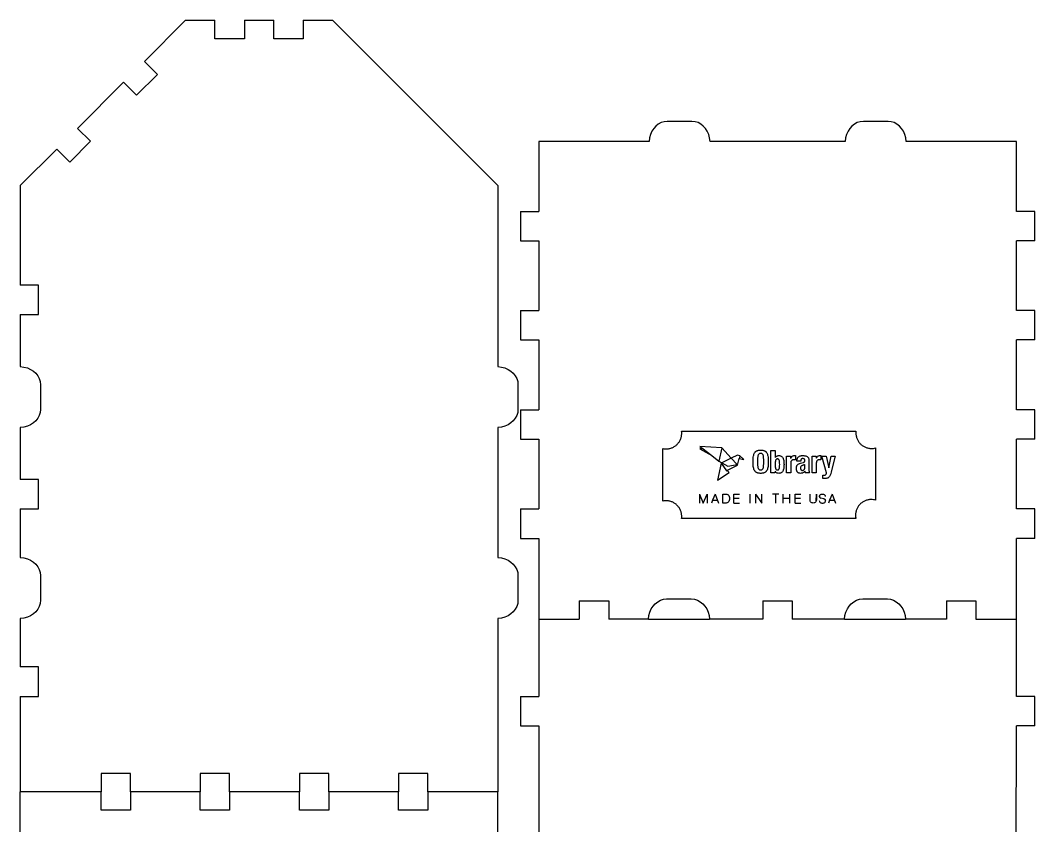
# Model space of a CAD drawing. Extents: x -138 to 138, y -210 to 210.
# Drawn here: x -138.1 to 138.1, y -9.2 to 210 of the extents above; entities that cross this region are included whole.
import ezdxf

# ---------------------------------------------------------------- set-up
doc = ezdxf.new("R2010")
doc.units = 0
doc.header["$MEASUREMENT"] = 0
doc.layers.get('0').update_dxf_attribs({"linetype": 'CONTINUOUS'})

msp = doc.modelspace()

# ---------------------------------------------------------------- linework, layer by layer
for p, q in [((-93.11, 210), (-104.32, 198.79)), ((-93.11, 210), (-85.11, 210)), ((-85.11, 205), (-85.11, 210)), ((-77.11, 210), (-69.11, 210)), ((-77.11, 210), (-77.11, 205)), ((-69.11, 205), (-69.11, 210)), ((-61.12, 210), (-53.11, 210)), ((-61.12, 210), (-61.12, 205)), ((-53.11, 210), (-8.11, 165)), ((-77.11, 205), (-85.11, 205)), ((-61.12, 205), (-69.11, 205)), ((-100.79, 195.25), (-104.32, 198.79)), ((-100.79, 195.25), (-106.45, 189.59)), ((-109.98, 193.13), (-122.51, 180.59)), ((-106.45, 189.59), (-109.98, 193.13)), ((37.19, 182.41), (36.37, 182.16)), ((38.05, 182.5), (37.19, 182.41)), ((44.77, 182.5), (38.05, 182.5)), ((45.63, 182.41), (44.77, 182.5)), ((46.44, 182.16), (45.63, 182.41)), ((90.59, 182.41), (89.78, 182.16)), ((91.45, 182.5), (90.59, 182.41)), ((98.17, 182.5), (91.45, 182.5)), ((99.03, 182.41), (98.17, 182.5)), ((99.85, 182.16), (99.03, 182.41)), ((-122.51, 180.59), (-118.98, 177.06)), ((33.87, 179.79), (33.49, 178.93)), ((34.36, 180.56), (33.87, 179.79)), ((34.95, 181.22), (34.36, 180.56)), ((35.62, 181.76), (34.95, 181.22)), ((36.37, 182.16), (35.62, 181.76)), ((47.19, 181.76), (46.44, 182.16)), ((47.87, 181.22), (47.19, 181.76)), ((48.46, 180.56), (47.87, 181.22)), ((48.95, 179.79), (48.46, 180.56)), ((49.33, 178.93), (48.95, 179.79)), ((87.27, 179.79), (86.89, 178.93)), ((87.76, 180.56), (87.27, 179.79)), ((88.35, 181.22), (87.76, 180.56)), ((89.02, 181.76), (88.35, 181.22)), ((89.78, 182.16), (89.02, 181.76)), ((100.6, 181.76), (99.85, 182.16)), ((101.27, 181.22), (100.6, 181.76)), ((101.86, 180.56), (101.27, 181.22)), ((102.35, 179.79), (101.86, 180.56)), ((102.73, 178.93), (102.35, 179.79)), ((-118.98, 177.06), (-124.64, 171.4)), ((33.11, 177), (3.11, 177)), ((3.11, 177), (3.11, 158)), ((33.23, 178), (33.11, 177)), ((33.49, 178.93), (33.23, 178)), ((49.59, 178), (49.33, 178.93)), ((49.71, 177), (49.59, 178)), ((86.51, 177), (49.71, 177)), ((86.63, 178), (86.51, 177)), ((86.89, 178.93), (86.63, 178)), ((102.99, 178), (102.73, 178.93)), ((103.11, 177), (102.99, 178)), ((133.11, 177), (103.11, 177)), ((133.11, 158), (133.11, 177)), ((-128.17, 174.94), (-138.11, 165)), ((-124.64, 171.4), (-128.17, 174.94)), ((-138.11, 165), (-138.12, 137.91)), ((-8.11, 165), (-8.11, 115.75)), ((-1.89, 158), (-1.89, 150)), ((-1.89, 158), (3.11, 158)), ((138.11, 158), (133.11, 158)), ((138.11, 150), (138.11, 158)), ((-1.89, 150), (3.11, 150)), ((3.11, 150), (3.11, 131)), ((133.11, 131), (133.11, 150)), ((138.11, 150), (133.11, 150)), ((-133.12, 137.91), (-138.12, 137.91)), ((-133.12, 129.91), (-133.12, 137.91)), ((-138.12, 129.91), (-133.12, 129.91)), ((-138.12, 129.91), (-138.12, 115.75)), ((-1.89, 131), (-1.89, 123)), ((-1.89, 131), (3.11, 131)), ((138.11, 131), (133.11, 131)), ((138.11, 123), (138.11, 131)), ((-1.89, 123), (3.11, 123)), ((3.11, 123), (3.11, 104)), ((133.11, 104), (133.11, 123)), ((138.11, 123), (133.11, 123)), ((-138.12, 115.75), (-137.12, 115.63)), ((-137.12, 115.63), (-136.18, 115.38)), ((-136.18, 115.38), (-135.32, 115)), ((-135.32, 115), (-134.55, 114.51)), ((-134.55, 114.51), (-133.89, 113.92)), ((-133.89, 113.92), (-133.35, 113.24)), ((-8.11, 115.75), (-7.11, 115.63)), ((-7.11, 115.63), (-6.17, 115.38)), ((-6.17, 115.38), (-5.31, 115)), ((-5.31, 115), (-4.54, 114.51)), ((-4.54, 114.51), (-3.88, 113.92)), ((-3.88, 113.92), (-3.34, 113.24)), ((-133.35, 113.24), (-132.95, 112.49)), ((-132.95, 112.49), (-132.69, 111.68)), ((-132.69, 111.68), (-132.61, 110.81)), ((-132.61, 110.81), (-132.61, 104.09)), ((-3.34, 113.24), (-2.94, 112.49)), ((-2.94, 112.49), (-2.68, 111.68)), ((-2.68, 111.68), (-2.6, 110.81)), ((-2.6, 110.81), (-2.6, 104.09)), ((-132.95, 102.42), (-133.35, 101.67)), ((-132.69, 103.23), (-132.95, 102.42)), ((-132.61, 104.09), (-132.69, 103.23)), ((-2.94, 102.42), (-3.34, 101.67)), ((-2.68, 103.23), (-2.94, 102.42)), ((-2.6, 104.09), (-2.68, 103.23)), ((-1.89, 104), (-1.89, 96)), ((-1.89, 104), (3.11, 104)), ((138.11, 104), (133.11, 104)), ((138.11, 96), (138.11, 104)), ((-136.18, 99.53), (-137.12, 99.28)), ((-135.32, 99.91), (-136.18, 99.53)), ((-134.55, 100.4), (-135.32, 99.91)), ((-133.89, 100.99), (-134.55, 100.4)), ((-133.35, 101.67), (-133.89, 100.99)), ((-6.17, 99.53), (-7.11, 99.28)), ((-5.31, 99.91), (-6.17, 99.53)), ((-4.54, 100.4), (-5.31, 99.91)), ((-3.88, 100.99), (-4.54, 100.4)), ((-3.34, 101.67), (-3.88, 100.99)), ((-137.12, 99.28), (-138.12, 99.16)), ((-138.12, 99.16), (-138.12, 85)), ((-7.11, 99.28), (-8.11, 99.16)), ((-8.11, 99.16), (-8.11, 63.8)), ((41.85, 96.54), (41.9, 96.74)), ((41.9, 96.74), (41.94, 96.95)), ((41.94, 96.95), (41.97, 97.17)), ((41.98, 97.9), (41.95, 98.19)), ((41.95, 98.19), (89.43, 98.19)), ((41.97, 97.17), (41.98, 97.38)), ((41.99, 97.6), (41.98, 97.9)), ((41.98, 97.38), (41.99, 97.6)), ((89.43, 98.19), (89.41, 97.96)), ((89.41, 97.96), (89.41, 97.73)), ((89.41, 97.73), (89.41, 97.51)), ((89.41, 97.51), (89.43, 97.29)), ((89.43, 97.29), (89.46, 97.08)), ((89.46, 97.08), (89.49, 96.87)), ((89.49, 96.87), (89.54, 96.66)), ((-1.89, 96), (3.11, 96)), ((3.11, 96), (3.11, 77)), ((39.75, 93.85), (39.93, 93.96)), ((39.93, 93.96), (40.11, 94.07)), ((40.11, 94.07), (40.27, 94.19)), ((40.27, 94.19), (40.44, 94.31)), ((40.44, 94.31), (40.59, 94.45)), ((40.59, 94.45), (40.74, 94.59)), ((40.74, 94.59), (40.88, 94.74)), ((40.88, 94.74), (41.01, 94.89)), ((41.01, 94.89), (41.14, 95.05)), ((41.14, 95.05), (41.26, 95.22)), ((41.26, 95.22), (41.37, 95.39)), ((41.37, 95.39), (41.47, 95.57)), ((41.47, 95.57), (41.57, 95.75)), ((41.57, 95.75), (41.65, 95.94)), ((41.65, 95.94), (41.73, 96.14)), ((41.73, 96.14), (41.8, 96.34)), ((41.8, 96.34), (41.85, 96.54)), ((52.87, 93.65), (46.96, 94.04)), ((46.96, 94.04), (47.83, 93.37)), ((89.54, 96.66), (89.6, 96.46)), ((89.6, 96.46), (89.66, 96.26)), ((89.66, 96.26), (89.74, 96.07)), ((89.74, 96.07), (89.83, 95.88)), ((89.83, 95.88), (89.92, 95.7)), ((89.92, 95.7), (90.02, 95.52)), ((90.02, 95.52), (90.13, 95.34)), ((90.13, 95.34), (90.25, 95.18)), ((90.25, 95.18), (90.38, 95.01)), ((90.38, 95.01), (90.51, 94.86)), ((90.51, 94.86), (90.66, 94.71)), ((90.66, 94.71), (90.8, 94.57)), ((90.8, 94.57), (90.96, 94.44)), ((90.96, 94.44), (91.12, 94.31)), ((91.12, 94.31), (91.29, 94.19)), ((91.29, 94.19), (91.46, 94.08)), ((91.46, 94.08), (91.64, 93.98)), ((91.64, 93.98), (91.82, 93.88)), ((133.11, 77), (133.11, 96)), ((138.11, 96), (133.11, 96)), ((36.87, 93.42), (37.08, 93.39)), ((36.87, 79.16), (36.87, 93.42)), ((37.08, 93.39), (37.29, 93.36)), ((37.29, 93.36), (37.5, 93.34)), ((37.5, 93.34), (37.72, 93.34)), ((37.72, 93.34), (37.94, 93.34)), ((37.94, 93.34), (38.16, 93.36)), ((38.16, 93.36), (38.37, 93.39)), ((38.37, 93.39), (38.58, 93.42)), ((38.58, 93.42), (38.79, 93.47)), ((38.79, 93.47), (38.99, 93.53)), ((38.99, 93.53), (39.19, 93.6)), ((39.19, 93.6), (39.38, 93.67)), ((39.38, 93.67), (39.57, 93.76)), ((39.57, 93.76), (39.75, 93.85)), ((46.92, 93.37), (50.21, 91.52)), ((47.83, 93.37), (46.92, 93.37)), ((47.83, 93.37), (50.21, 91.52)), ((50.21, 91.52), (52.13, 90.04)), ((52.87, 93.65), (52.13, 90.04)), ((55.49, 90.86), (52.87, 93.65)), ((57.14, 91.68), (55.49, 90.86)), ((57.84, 91.45), (57.14, 91.68)), ((57.84, 91.45), (57.62, 90.7)), ((58.91, 90.47), (57.84, 91.45)), ((61.48, 91.14), (61.53, 91.42)), ((61.53, 91.42), (61.59, 91.68)), ((61.59, 91.68), (61.66, 91.92)), ((61.66, 91.92), (61.76, 92.14)), ((61.76, 92.14), (61.82, 92.25)), ((61.82, 92.25), (61.88, 92.34)), ((61.88, 92.34), (61.95, 92.43)), ((61.95, 92.43), (62.02, 92.52)), ((62.02, 92.52), (62.1, 92.6)), ((62.1, 92.6), (62.19, 92.67)), ((62.19, 92.67), (62.29, 92.74)), ((62.29, 92.74), (62.39, 92.8)), ((62.39, 92.8), (62.5, 92.85)), ((62.5, 92.85), (62.61, 92.9)), ((62.61, 92.9), (62.74, 92.94)), ((62.72, 91.3), (62.69, 91.11)), ((62.75, 91.46), (62.72, 91.3)), ((62.74, 92.94), (62.87, 92.97)), ((62.79, 91.61), (62.75, 91.46)), ((62.84, 91.74), (62.79, 91.61)), ((62.9, 91.84), (62.84, 91.74)), ((62.87, 92.97), (63.01, 93)), ((62.97, 91.93), (62.9, 91.84)), ((63.05, 92), (62.97, 91.93)), ((63.01, 93), (63.16, 93.02)), ((63.14, 92.06), (63.05, 92)), ((63.24, 92.1), (63.14, 92.06)), ((63.16, 93.02), (63.32, 93.03)), ((63.36, 92.12), (63.24, 92.1)), ((63.32, 93.03), (63.49, 93.03)), ((63.49, 92.13), (63.36, 92.12)), ((63.49, 93.03), (63.66, 93.03)), ((63.62, 92.12), (63.49, 92.13)), ((63.73, 92.1), (63.62, 92.12)), ((63.66, 93.03), (63.82, 93.02)), ((63.84, 92.06), (63.73, 92.1)), ((63.82, 93.02), (63.97, 93)), ((63.93, 92), (63.84, 92.06)), ((64.01, 91.93), (63.93, 92)), ((63.97, 93), (64.11, 92.97)), ((64.08, 91.84), (64.01, 91.93)), ((64.13, 91.74), (64.08, 91.84)), ((64.11, 92.97), (64.24, 92.94)), ((64.18, 91.61), (64.13, 91.74)), ((64.22, 91.46), (64.18, 91.61)), ((64.26, 91.3), (64.22, 91.46)), ((64.24, 92.94), (64.36, 92.9)), ((64.28, 91.11), (64.26, 91.3)), ((64.36, 92.9), (64.48, 92.85)), ((64.48, 92.85), (64.59, 92.8)), ((64.59, 92.8), (64.69, 92.74)), ((64.69, 92.74), (64.79, 92.67)), ((64.79, 92.67), (64.87, 92.6)), ((64.87, 92.6), (64.96, 92.52)), ((64.96, 92.52), (65.03, 92.43)), ((65.03, 92.43), (65.1, 92.34)), ((65.1, 92.34), (65.16, 92.25)), ((65.16, 92.25), (65.22, 92.14)), ((65.22, 92.14), (65.31, 91.92)), ((65.31, 91.92), (65.39, 91.68)), ((65.39, 91.68), (65.45, 91.42)), ((65.45, 91.42), (65.5, 91.14)), ((66.25, 92.91), (67.43, 92.91)), ((66.25, 86.82), (66.25, 92.91)), ((67.43, 92.91), (67.43, 90.99)), ((67.54, 91.11), (67.65, 91.23)), ((67.65, 91.23), (67.75, 91.32)), ((67.75, 91.32), (67.87, 91.4)), ((67.87, 91.4), (68, 91.46)), ((68, 91.46), (68.13, 91.5)), ((68.13, 91.5), (68.28, 91.52)), ((68.28, 91.52), (68.44, 91.53)), ((68.44, 91.53), (68.61, 91.52)), ((68.61, 91.52), (68.78, 91.5)), ((68.78, 91.5), (68.93, 91.45)), ((68.93, 91.45), (69.06, 91.39)), ((69.06, 91.39), (69.19, 91.31)), ((69.19, 91.31), (69.31, 91.22)), ((69.31, 91.22), (69.41, 91.1)), ((70.52, 91.41), (71.65, 91.41)), ((70.52, 86.82), (70.52, 91.41)), ((71.65, 91.41), (71.65, 90.8)), ((71.86, 91.1), (71.98, 91.22)), ((71.98, 91.22), (72.1, 91.33)), ((72.1, 91.33), (72.24, 91.42)), ((72.24, 91.42), (72.38, 91.48)), ((72.38, 91.48), (72.55, 91.52)), ((72.55, 91.52), (72.72, 91.53)), ((72.72, 91.53), (72.94, 91.51)), ((72.94, 91.51), (72.94, 90.39)), ((73.72, 91.13), (73.83, 91.22)), ((73.83, 91.22), (73.94, 91.3)), ((73.94, 91.3), (74.07, 91.36)), ((74.07, 91.36), (74.2, 91.42)), ((74.2, 91.42), (74.34, 91.46)), ((74.34, 91.46), (74.49, 91.49)), ((74.49, 91.49), (74.64, 91.51)), ((74.64, 91.51), (74.8, 91.53)), ((74.8, 91.53), (74.97, 91.53)), ((74.97, 91.53), (75.22, 91.52)), ((75.22, 91.52), (75.44, 91.5)), ((75.44, 91.5), (75.64, 91.47)), ((75.64, 91.47), (75.82, 91.43)), ((75.82, 91.43), (75.97, 91.37)), ((75.97, 91.37), (76.11, 91.3)), ((76.11, 91.3), (76.22, 91.23)), ((76.22, 91.23), (76.32, 91.14)), ((77.47, 86.82), (77.47, 91.41)), ((77.47, 91.41), (78.59, 91.41)), ((78.59, 91.41), (78.59, 90.8)), ((78.81, 91.1), (78.92, 91.22)), ((78.92, 91.22), (79.05, 91.33)), ((79.05, 91.33), (79.18, 91.42)), ((79.18, 91.42), (79.33, 91.48)), ((79.33, 91.48), (79.49, 91.52)), ((79.49, 91.52), (79.67, 91.53)), ((79.67, 91.53), (79.88, 91.51)), ((79.88, 91.51), (79.88, 90.39)), ((80.11, 91.41), (81.34, 91.41)), ((81.4, 86.82), (80.11, 91.41)), ((81.34, 91.41), (82.02, 88.24)), ((82.02, 88.24), (82.64, 91.41)), ((82.64, 91.41), (83.81, 91.41)), ((83.81, 91.41), (82.7, 87.13)), ((91.82, 93.88), (92.01, 93.8)), ((92.01, 93.8), (92.2, 93.72)), ((92.2, 93.72), (92.4, 93.65)), ((92.4, 93.65), (92.61, 93.6)), ((92.61, 93.6), (92.81, 93.55)), ((92.81, 93.55), (93.02, 93.51)), ((93.02, 93.51), (93.24, 93.48)), ((93.24, 93.48), (93.45, 93.47)), ((93.45, 93.47), (93.67, 93.46)), ((93.67, 93.46), (93.95, 93.47)), ((93.95, 93.47), (94.22, 93.5)), ((94.22, 93.5), (94.48, 93.54)), ((94.48, 93.54), (94.74, 93.6)), ((94.74, 93.6), (94.74, 79.4)), ((52.73, 89.5), (51.77, 84.84)), ((52.13, 90.04), (52.91, 89.59)), ((52.91, 89.59), (52.73, 89.5)), ((52.73, 89.5), (54.15, 87.35)), ((55.49, 90.86), (52.91, 89.59)), ((52.91, 89.59), (54.59, 88.62)), ((54.43, 87.52), (57.16, 88.9)), ((54.59, 88.62), (57.13, 89.11)), ((57.13, 89.11), (55.49, 90.86)), ((57.16, 88.9), (57.62, 90.7)), ((57.62, 90.7), (58.91, 90.47)), ((61.42, 90.21), (61.43, 90.53)), ((61.42, 89.87), (61.42, 90.21)), ((61.42, 89.53), (61.42, 89.87)), ((61.43, 89.2), (61.42, 89.53)), ((61.43, 90.53), (61.45, 90.85)), ((61.45, 88.89), (61.43, 89.2)), ((61.45, 90.85), (61.48, 91.14)), ((61.48, 88.59), (61.45, 88.89)), ((61.53, 88.31), (61.48, 88.59)), ((62.65, 90.43), (62.64, 89.87)), ((62.64, 89.87), (62.65, 89.3)), ((62.67, 90.91), (62.65, 90.43)), ((62.65, 89.3), (62.67, 88.82)), ((62.69, 91.11), (62.67, 90.91)), ((62.67, 88.82), (62.69, 88.62)), ((62.69, 88.62), (62.72, 88.43)), ((62.72, 88.43), (62.75, 88.27)), ((64.22, 88.27), (64.26, 88.43)), ((64.26, 88.43), (64.28, 88.62)), ((64.3, 90.91), (64.28, 91.11)), ((64.28, 88.62), (64.3, 88.82)), ((64.33, 90.43), (64.3, 90.91)), ((64.3, 88.82), (64.33, 89.3)), ((64.33, 89.87), (64.33, 90.43)), ((64.33, 89.3), (64.33, 89.87)), ((65.5, 88.59), (65.45, 88.31)), ((65.5, 91.14), (65.53, 90.85)), ((65.53, 88.89), (65.5, 88.59)), ((65.53, 90.85), (65.55, 90.53)), ((65.55, 89.2), (65.53, 88.89)), ((65.55, 90.53), (65.56, 90.21)), ((65.56, 89.53), (65.55, 89.2)), ((65.56, 90.21), (65.56, 89.87)), ((65.56, 89.87), (65.56, 89.53)), ((67.43, 90.99), (67.54, 91.11)), ((67.44, 89.47), (67.43, 89.12)), ((67.43, 89.12), (67.44, 88.76)), ((67.46, 89.77), (67.44, 89.47)), ((67.44, 88.76), (67.46, 88.46)), ((67.49, 90.03), (67.46, 89.77)), ((67.46, 88.46), (67.49, 88.2)), ((67.52, 90.14), (67.49, 90.03)), ((67.55, 90.25), (67.52, 90.14)), ((67.58, 90.33), (67.55, 90.25)), ((67.63, 90.41), (67.58, 90.33)), ((67.68, 90.48), (67.63, 90.41)), ((67.74, 90.53), (67.68, 90.48)), ((67.8, 90.57), (67.74, 90.53)), ((67.88, 90.6), (67.8, 90.57)), ((67.96, 90.62), (67.88, 90.6)), ((68.05, 90.63), (67.96, 90.62)), ((68.15, 90.62), (68.05, 90.63)), ((68.23, 90.6), (68.15, 90.62)), ((68.3, 90.57), (68.23, 90.6)), ((68.37, 90.53), (68.3, 90.57)), ((68.42, 90.48), (68.37, 90.53)), ((68.47, 90.41), (68.42, 90.48)), ((68.52, 90.33), (68.47, 90.41)), ((68.55, 90.25), (68.52, 90.33)), ((68.58, 90.14), (68.55, 90.25)), ((68.61, 90.03), (68.58, 90.14)), ((68.64, 89.77), (68.61, 90.03)), ((68.61, 88.2), (68.64, 88.46)), ((68.66, 89.47), (68.64, 89.77)), ((68.64, 88.46), (68.66, 88.76)), ((68.67, 89.12), (68.66, 89.47)), ((68.66, 88.76), (68.67, 89.12)), ((69.41, 91.1), (69.5, 90.96)), ((69.5, 90.96), (69.58, 90.81)), ((69.58, 90.81), (69.65, 90.63)), ((69.65, 90.63), (69.71, 90.43)), ((69.71, 90.43), (69.76, 90.21)), ((69.76, 90.21), (69.8, 89.97)), ((69.8, 89.97), (69.83, 89.71)), ((69.83, 88.52), (69.8, 88.26)), ((69.83, 89.71), (69.84, 89.42)), ((69.84, 88.81), (69.83, 88.52)), ((69.84, 89.42), (69.85, 89.12)), ((69.85, 89.12), (69.84, 88.81)), ((71.65, 90.8), (71.76, 90.96)), ((71.72, 89.79), (71.7, 89.69)), ((71.7, 89.69), (71.7, 89.58)), ((71.7, 89.58), (71.7, 86.82)), ((71.74, 89.88), (71.72, 89.79)), ((71.78, 89.97), (71.74, 89.88)), ((71.76, 90.96), (71.86, 91.1)), ((71.82, 90.04), (71.78, 89.97)), ((71.87, 90.11), (71.82, 90.04)), ((71.92, 90.17), (71.87, 90.11)), ((71.98, 90.22), (71.92, 90.17)), ((72.04, 90.27), (71.98, 90.22)), ((72.11, 90.3), (72.04, 90.27)), ((72.18, 90.34), (72.11, 90.3)), ((72.26, 90.36), (72.18, 90.34)), ((72.41, 90.39), (72.26, 90.36)), ((72.57, 90.4), (72.41, 90.39)), ((72.75, 90.4), (72.57, 90.4)), ((72.94, 90.39), (72.75, 90.4)), ((73.23, 88.32), (73.25, 88.45)), ((73.25, 88.45), (73.28, 88.57)), ((73.28, 88.57), (73.31, 88.69)), ((73.31, 88.69), (73.36, 88.79)), ((73.35, 90.11), (73.36, 90.3)), ((73.35, 90), (73.35, 90.11)), ((74.41, 90), (73.35, 90)), ((73.36, 90.3), (73.39, 90.48)), ((73.36, 88.79), (73.42, 88.88)), ((73.39, 90.48), (73.43, 90.64)), ((73.42, 88.88), (73.49, 88.97)), ((73.43, 90.64), (73.48, 90.78)), ((73.48, 90.78), (73.55, 90.91)), ((73.49, 88.97), (73.56, 89.05)), ((73.55, 90.91), (73.63, 91.03)), ((73.56, 89.05), (73.65, 89.13)), ((73.63, 91.03), (73.72, 91.13)), ((73.65, 89.13), (73.74, 89.19)), ((73.74, 89.19), (73.85, 89.25)), ((73.85, 89.25), (73.96, 89.31)), ((73.96, 89.31), (74.09, 89.36)), ((74.09, 89.36), (74.37, 89.45)), ((74.37, 88.42), (74.34, 88.29)), ((74.37, 89.45), (75.04, 89.63)), ((74.42, 88.53), (74.37, 88.42)), ((74.42, 90.26), (74.41, 90.13)), ((74.41, 90.13), (74.41, 90)), ((74.45, 90.38), (74.42, 90.26)), ((74.49, 88.63), (74.42, 88.53)), ((74.49, 90.48), (74.45, 90.38)), ((74.55, 90.56), (74.49, 90.48)), ((74.58, 88.71), (74.49, 88.63)), ((74.63, 90.63), (74.55, 90.56)), ((74.7, 88.78), (74.58, 88.71)), ((74.72, 90.69), (74.63, 90.63)), ((74.84, 88.84), (74.7, 88.78)), ((74.83, 90.72), (74.72, 90.69)), ((74.96, 90.73), (74.83, 90.72)), ((75, 88.89), (74.84, 88.84)), ((75.09, 90.72), (74.96, 90.73)), ((75.12, 88.92), (75, 88.89)), ((75.04, 89.63), (75.16, 89.67)), ((75.21, 90.69), (75.09, 90.72)), ((75.25, 88.97), (75.12, 88.92)), ((75.16, 89.67), (75.26, 89.71)), ((75.3, 90.64), (75.21, 90.69)), ((75.38, 89.03), (75.25, 88.97)), ((75.26, 89.71), (75.34, 89.76)), ((75.38, 90.58), (75.3, 90.64)), ((75.34, 89.76), (75.4, 89.82)), ((75.43, 90.5), (75.38, 90.58)), ((75.5, 89.12), (75.38, 89.03)), ((75.4, 89.82), (75.45, 89.89)), ((75.47, 90.4), (75.43, 90.5)), ((75.45, 89.89), (75.48, 89.97)), ((75.5, 90.29), (75.47, 90.4)), ((75.48, 89.97), (75.5, 90.06)), ((75.5, 90.17), (75.5, 90.29)), ((75.5, 90.06), (75.5, 90.17)), ((75.5, 88.21), (75.5, 89.12)), ((76.32, 91.14), (76.41, 91.04)), ((76.41, 91.04), (76.47, 90.93)), ((76.47, 90.93), (76.53, 90.82)), ((76.53, 90.82), (76.57, 90.69)), ((76.57, 90.69), (76.6, 90.56)), ((76.6, 90.56), (76.62, 90.42)), ((76.62, 90.42), (76.63, 90.28)), ((76.63, 90.28), (76.63, 90.12)), ((76.63, 90.12), (76.63, 87.71)), ((78.59, 90.8), (78.7, 90.96)), ((78.65, 89.69), (78.64, 89.58)), ((78.64, 89.58), (78.64, 86.82)), ((78.66, 89.79), (78.65, 89.69)), ((78.69, 89.88), (78.66, 89.79)), ((78.72, 89.97), (78.69, 89.88)), ((78.7, 90.96), (78.81, 91.1)), ((78.76, 90.04), (78.72, 89.97)), ((78.81, 90.11), (78.76, 90.04)), ((78.87, 90.17), (78.81, 90.11)), ((78.93, 90.22), (78.87, 90.17)), ((78.99, 90.27), (78.93, 90.22)), ((79.06, 90.3), (78.99, 90.27)), ((79.13, 90.34), (79.06, 90.3)), ((79.21, 90.36), (79.13, 90.34)), ((79.36, 90.39), (79.21, 90.36)), ((79.51, 90.4), (79.36, 90.39)), ((79.7, 90.4), (79.51, 90.4)), ((79.88, 90.39), (79.7, 90.4)), ((51.77, 84.84), (54.87, 86.89)), ((54.15, 87.35), (54.38, 87.49)), ((54.38, 87.49), (54.43, 87.52)), ((54.87, 86.89), (54.38, 87.49)), ((61.59, 88.05), (61.53, 88.31)), ((61.66, 87.81), (61.59, 88.05)), ((61.76, 87.59), (61.66, 87.81)), ((61.82, 87.49), (61.76, 87.59)), ((61.88, 87.39), (61.82, 87.49)), ((61.95, 87.3), (61.88, 87.39)), ((62.02, 87.21), (61.95, 87.3)), ((62.1, 87.14), (62.02, 87.21)), ((62.19, 87.06), (62.1, 87.14)), ((62.29, 87), (62.19, 87.06)), ((62.39, 86.94), (62.29, 87)), ((62.5, 86.88), (62.39, 86.94)), ((62.61, 86.83), (62.5, 86.88)), ((62.74, 86.79), (62.61, 86.83)), ((62.87, 86.76), (62.74, 86.79)), ((62.75, 88.27), (62.79, 88.12)), ((62.79, 88.12), (62.84, 88)), ((62.84, 88), (62.9, 87.89)), ((63.01, 86.74), (62.87, 86.76)), ((62.9, 87.89), (62.97, 87.8)), ((62.97, 87.8), (63.05, 87.73)), ((63.16, 86.72), (63.01, 86.74)), ((63.05, 87.73), (63.14, 87.67)), ((63.14, 87.67), (63.24, 87.64)), ((63.32, 86.7), (63.16, 86.72)), ((63.24, 87.64), (63.36, 87.61)), ((63.49, 86.7), (63.32, 86.7)), ((63.36, 87.61), (63.49, 87.61)), ((63.49, 87.61), (63.62, 87.61)), ((63.66, 86.7), (63.49, 86.7)), ((63.62, 87.61), (63.73, 87.64)), ((63.82, 86.72), (63.66, 86.7)), ((63.73, 87.64), (63.84, 87.67)), ((63.97, 86.74), (63.82, 86.72)), ((63.84, 87.67), (63.93, 87.73)), ((63.93, 87.73), (64.01, 87.8)), ((64.11, 86.76), (63.97, 86.74)), ((64.01, 87.8), (64.08, 87.89)), ((64.08, 87.89), (64.13, 88)), ((64.24, 86.79), (64.11, 86.76)), ((64.13, 88), (64.18, 88.12)), ((64.18, 88.12), (64.22, 88.27)), ((64.36, 86.83), (64.24, 86.79)), ((64.48, 86.88), (64.36, 86.83)), ((64.59, 86.94), (64.48, 86.88)), ((64.69, 87), (64.59, 86.94)), ((64.79, 87.06), (64.69, 87)), ((64.87, 87.14), (64.79, 87.06)), ((64.96, 87.21), (64.87, 87.14)), ((65.03, 87.3), (64.96, 87.21)), ((65.1, 87.39), (65.03, 87.3)), ((65.16, 87.49), (65.1, 87.39)), ((65.22, 87.59), (65.16, 87.49)), ((65.31, 87.81), (65.22, 87.59)), ((65.39, 88.05), (65.31, 87.81)), ((65.45, 88.31), (65.39, 88.05)), ((67.38, 86.82), (66.25, 86.82)), ((67.4, 87.31), (67.38, 86.82)), ((67.5, 87.16), (67.4, 87.31)), ((67.49, 88.2), (67.52, 88.09)), ((67.6, 87.03), (67.5, 87.16)), ((67.52, 88.09), (67.55, 87.99)), ((67.55, 87.99), (67.58, 87.9)), ((67.58, 87.9), (67.63, 87.82)), ((67.72, 86.93), (67.6, 87.03)), ((67.63, 87.82), (67.68, 87.76)), ((67.68, 87.76), (67.74, 87.7)), ((67.84, 86.84), (67.72, 86.93)), ((67.74, 87.7), (67.8, 87.66)), ((67.8, 87.66), (67.88, 87.63)), ((67.97, 86.78), (67.84, 86.84)), ((67.88, 87.63), (67.96, 87.61)), ((67.96, 87.61), (68.05, 87.61)), ((68.12, 86.74), (67.97, 86.78)), ((68.05, 87.61), (68.15, 87.61)), ((68.27, 86.71), (68.12, 86.74)), ((68.15, 87.61), (68.23, 87.63)), ((68.23, 87.63), (68.3, 87.66)), ((68.44, 86.7), (68.27, 86.71)), ((68.3, 87.66), (68.37, 87.7)), ((68.37, 87.7), (68.42, 87.76)), ((68.42, 87.76), (68.47, 87.82)), ((68.61, 86.71), (68.44, 86.7)), ((68.47, 87.82), (68.52, 87.9)), ((68.52, 87.9), (68.55, 87.99)), ((68.55, 87.99), (68.58, 88.09)), ((68.58, 88.09), (68.61, 88.2)), ((68.78, 86.73), (68.61, 86.71)), ((68.93, 86.78), (68.78, 86.73)), ((69.06, 86.84), (68.93, 86.78)), ((69.19, 86.92), (69.06, 86.84)), ((69.31, 87.02), (69.19, 86.92)), ((69.41, 87.13), (69.31, 87.02)), ((69.5, 87.27), (69.41, 87.13)), ((69.58, 87.43), (69.5, 87.27)), ((69.65, 87.6), (69.58, 87.43)), ((69.71, 87.8), (69.65, 87.6)), ((69.76, 88.02), (69.71, 87.8)), ((69.8, 88.26), (69.76, 88.02)), ((71.7, 86.82), (70.52, 86.82)), ((73.21, 88.17), (73.23, 88.32)), ((73.21, 88.02), (73.21, 88.17)), ((73.22, 87.78), (73.21, 88.02)), ((73.24, 87.67), (73.22, 87.78)), ((73.27, 87.55), (73.24, 87.67)), ((73.3, 87.44), (73.27, 87.55)), ((73.34, 87.33), (73.3, 87.44)), ((73.4, 87.23), (73.34, 87.33)), ((73.46, 87.13), (73.4, 87.23)), ((73.53, 87.04), (73.46, 87.13)), ((73.61, 86.95), (73.53, 87.04)), ((73.7, 86.88), (73.61, 86.95)), ((73.8, 86.82), (73.7, 86.88)), ((73.91, 86.77), (73.8, 86.82)), ((74.04, 86.73), (73.91, 86.77)), ((74.17, 86.71), (74.04, 86.73)), ((74.32, 86.7), (74.17, 86.71)), ((74.52, 86.71), (74.32, 86.7)), ((74.34, 88.29), (74.34, 88.14)), ((74.34, 88.14), (74.34, 88.02)), ((74.34, 88.02), (74.36, 87.9)), ((74.36, 87.9), (74.39, 87.79)), ((74.39, 87.79), (74.44, 87.69)), ((74.44, 87.69), (74.5, 87.61)), ((74.5, 87.61), (74.58, 87.55)), ((74.7, 86.73), (74.52, 86.71)), ((74.58, 87.55), (74.62, 87.53)), ((74.62, 87.53), (74.67, 87.52)), ((74.67, 87.52), (74.72, 87.51)), ((74.86, 86.76), (74.7, 86.73)), ((74.72, 87.51), (74.78, 87.5)), ((74.78, 87.5), (74.9, 87.51)), ((75.01, 86.82), (74.86, 86.76)), ((74.9, 87.51), (75.03, 87.54)), ((75.15, 86.9), (75.01, 86.82)), ((75.03, 87.54), (75.15, 87.59)), ((75.15, 87.59), (75.26, 87.67)), ((75.27, 87), (75.15, 86.9)), ((75.26, 87.67), (75.31, 87.71)), ((75.38, 87.14), (75.27, 87)), ((75.31, 87.71), (75.36, 87.77)), ((75.36, 87.77), (75.4, 87.82)), ((75.5, 87.3), (75.38, 87.14)), ((75.4, 87.82), (75.44, 87.89)), ((75.44, 87.89), (75.46, 87.96)), ((75.46, 87.96), (75.49, 88.04)), ((75.49, 88.04), (75.5, 88.12)), ((75.5, 88.12), (75.5, 88.21)), ((75.56, 87.06), (75.5, 87.3)), ((75.6, 86.93), (75.56, 87.06)), ((75.65, 86.82), (75.6, 86.93)), ((76.78, 86.82), (75.65, 86.82)), ((76.63, 87.71), (76.64, 87.43)), ((76.64, 87.43), (76.66, 87.2)), ((76.66, 87.2), (76.68, 87.11)), ((76.68, 87.11), (76.7, 87.01)), ((76.7, 87.01), (76.78, 86.82)), ((78.64, 86.82), (77.47, 86.82)), ((80.46, 86.2), (80.61, 86.18)), ((80.46, 85.32), (80.46, 86.2)), ((80.61, 86.18), (80.77, 86.17)), ((80.77, 86.17), (80.92, 86.18)), ((80.92, 86.18), (81.04, 86.22)), ((81.04, 86.22), (81.15, 86.27)), ((81.15, 86.27), (81.23, 86.34)), ((81.23, 86.34), (81.3, 86.44)), ((81.3, 86.44), (81.35, 86.55)), ((81.35, 86.55), (81.38, 86.68)), ((81.38, 86.68), (81.4, 86.82)), ((82.17, 85.73), (82.08, 85.63)), ((82.25, 85.86), (82.17, 85.73)), ((82.33, 86.01), (82.25, 85.86)), ((82.41, 86.18), (82.33, 86.01)), ((82.48, 86.37), (82.41, 86.18)), ((82.56, 86.59), (82.48, 86.37)), ((82.7, 87.13), (82.56, 86.59)), ((-133.12, 85), (-138.12, 85)), ((-133.12, 77), (-133.12, 85)), ((80.94, 85.32), (80.46, 85.32)), ((81.31, 85.33), (80.94, 85.32)), ((81.47, 85.35), (81.31, 85.33)), ((81.62, 85.38), (81.47, 85.35)), ((81.75, 85.42), (81.62, 85.38)), ((81.87, 85.47), (81.75, 85.42)), ((81.98, 85.54), (81.87, 85.47)), ((82.08, 85.63), (81.98, 85.54)), ((46.8, 81.03), (47.84, 78.61)), ((46.8, 81.03), (46.8, 78.61)), ((47.84, 78.61), (48.88, 81.03)), ((48.88, 81.03), (48.88, 78.61)), ((51.06, 81.03), (50.4, 79.37)), ((51.06, 81.03), (52.02, 78.61)), ((53.2, 78.61), (53.2, 81.03)), ((53.2, 81.03), (54.07, 81.03)), ((54.07, 81.03), (54.26, 81.02)), ((54.26, 81.02), (54.42, 80.98)), ((54.42, 80.98), (54.55, 80.92)), ((54.55, 80.92), (54.66, 80.84)), ((54.66, 80.84), (54.75, 80.74)), ((54.75, 80.74), (54.82, 80.63)), ((54.82, 80.63), (54.92, 80.38)), ((54.92, 80.38), (54.97, 80.12)), ((54.97, 80.12), (54.99, 79.86)), ((56.2, 81.02), (57.76, 81.02)), ((56.2, 79.85), (56.2, 81.02)), ((60.62, 78.61), (60.62, 81.03)), ((62.1, 81.03), (63.82, 78.61)), ((62.1, 81.03), (62.1, 78.61)), ((63.82, 78.61), (63.82, 81.03)), ((67.57, 81.03), (66.7, 81.03)), ((68.45, 81.03), (67.57, 81.03)), ((67.57, 81.03), (67.57, 78.61)), ((69.62, 79.95), (69.62, 81.03)), ((71.33, 81.03), (71.33, 79.95)), ((72.89, 78.61), (72.89, 81.02)), ((72.89, 81.02), (74.46, 81.02)), ((76.95, 79.38), (76.95, 81.03)), ((78.64, 79.23), (78.65, 81.03)), ((78.65, 81.03), (78.65, 79.38)), ((79.52, 80.47), (79.53, 80.58)), ((79.54, 80.26), (79.52, 80.47)), ((79.52, 80.47), (79.54, 80.26)), ((79.53, 80.58), (79.57, 80.69)), ((79.61, 80.12), (79.54, 80.26)), ((79.54, 80.26), (79.62, 80.12)), ((79.57, 80.69), (79.63, 80.79)), ((79.62, 80.12), (79.73, 80.02)), ((79.63, 80.79), (79.71, 80.88)), ((79.71, 80.88), (79.82, 80.95)), ((79.82, 80.95), (79.95, 81.01)), ((79.95, 81.01), (80.1, 81.04)), ((80.1, 81.04), (80.27, 81.05)), ((80.27, 81.05), (80.44, 81.04)), ((80.44, 81.04), (80.6, 81.01)), ((80.6, 81.01), (80.74, 80.96)), ((80.74, 80.96), (80.86, 80.89)), ((80.86, 80.89), (80.96, 80.8)), ((80.96, 80.8), (81.03, 80.69)), ((81.03, 80.69), (81.08, 80.57)), ((81.08, 80.57), (81.09, 80.43)), ((82.92, 81.03), (82.26, 79.37)), ((82.92, 81.03), (83.88, 78.61)), ((37.08, 79.19), (36.87, 79.16)), ((37.29, 79.22), (37.08, 79.19)), ((37.5, 79.23), (37.29, 79.22)), ((37.72, 79.24), (37.5, 79.23)), ((37.94, 79.23), (37.72, 79.24)), ((38.16, 79.22), (37.94, 79.23)), ((38.37, 79.19), (38.16, 79.22)), ((38.58, 79.15), (38.37, 79.19)), ((38.79, 79.11), (38.58, 79.15)), ((38.99, 79.05), (38.79, 79.11)), ((39.19, 78.98), (38.99, 79.05)), ((39.38, 78.9), (39.19, 78.98)), ((39.57, 78.82), (39.38, 78.9)), ((39.75, 78.72), (39.57, 78.82)), ((39.93, 78.62), (39.75, 78.72)), ((40.11, 78.51), (39.93, 78.62)), ((40.27, 78.39), (40.11, 78.51)), ((40.44, 78.27), (40.27, 78.39)), ((40.59, 78.13), (40.44, 78.27)), ((40.74, 77.99), (40.59, 78.13)), ((40.88, 77.84), (40.74, 77.99)), ((41.01, 77.69), (40.88, 77.84)), ((41.14, 77.53), (41.01, 77.69)), ((41.26, 77.36), (41.14, 77.53)), ((41.37, 77.18), (41.26, 77.36)), ((50.4, 79.37), (50.1, 78.61)), ((50.4, 79.37), (51.72, 79.37)), ((54.07, 78.61), (53.2, 78.61)), ((54.25, 78.63), (54.07, 78.61)), ((54.41, 78.67), (54.25, 78.63)), ((54.54, 78.74), (54.41, 78.67)), ((54.66, 78.82), (54.54, 78.74)), ((54.75, 78.93), (54.66, 78.82)), ((54.83, 79.05), (54.75, 78.93)), ((54.93, 79.31), (54.83, 79.05)), ((54.98, 79.59), (54.93, 79.31)), ((54.99, 79.86), (54.98, 79.59)), ((56.2, 78.61), (56.2, 79.85)), ((57.63, 79.85), (56.2, 79.85)), ((56.2, 78.61), (57.76, 78.61)), ((69.62, 79.95), (71.33, 79.95)), ((69.62, 78.61), (69.62, 79.95)), ((71.33, 79.95), (71.33, 78.61)), ((74.32, 79.85), (72.89, 79.85)), ((72.89, 78.61), (74.46, 78.61)), ((76.96, 79.22), (76.95, 79.38)), ((77, 79.08), (76.96, 79.22)), ((77.07, 78.95), (77, 79.08)), ((77.16, 78.84), (77.07, 78.95)), ((77.28, 78.75), (77.16, 78.84)), ((77.43, 78.68), (77.28, 78.75)), ((77.61, 78.63), (77.43, 78.68)), ((77.81, 78.62), (77.61, 78.63)), ((78.02, 78.63), (77.81, 78.62)), ((78.19, 78.68), (78.02, 78.63)), ((78.34, 78.75), (78.19, 78.68)), ((78.45, 78.84), (78.34, 78.75)), ((78.54, 78.96), (78.45, 78.84)), ((78.6, 79.09), (78.54, 78.96)), ((78.64, 79.23), (78.6, 79.09)), ((78.65, 79.38), (78.64, 79.23)), ((79.46, 79.34), (79.48, 79.16)), ((79.48, 79.16), (79.53, 79)), ((79.53, 79), (79.61, 78.87)), ((79.61, 78.87), (79.72, 78.77)), ((79.72, 78.77), (79.85, 78.69)), ((79.89, 79.97), (79.73, 80.02)), ((79.73, 80.02), (79.89, 79.97)), ((79.85, 78.69), (80, 78.63)), ((80.71, 79.79), (79.89, 79.97)), ((80, 78.63), (80.17, 78.6)), ((80.17, 78.6), (80.35, 78.59)), ((80.35, 78.59), (80.52, 78.61)), ((80.52, 78.61), (80.67, 78.64)), ((80.67, 78.64), (80.81, 78.7)), ((80.91, 79.71), (80.71, 79.79)), ((80.71, 79.79), (80.9, 79.71)), ((80.81, 78.7), (80.93, 78.78)), ((80.9, 79.71), (80.98, 79.65)), ((80.99, 79.65), (80.91, 79.71)), ((80.93, 78.78), (81.02, 78.87)), ((80.98, 79.65), (81.04, 79.58)), ((81.05, 79.58), (80.99, 79.65)), ((81.02, 78.87), (81.09, 78.98)), ((81.04, 79.58), (81.13, 79.4)), ((81.13, 79.4), (81.05, 79.58)), ((81.09, 78.98), (81.13, 79.09)), ((81.15, 79.2), (81.13, 79.4)), ((81.13, 79.09), (81.15, 79.2)), ((82.26, 79.37), (81.96, 78.61)), ((82.26, 79.37), (83.58, 79.37)), ((89.93, 77.5), (89.83, 77.33)), ((90.04, 77.68), (89.93, 77.5)), ((90.16, 77.85), (90.04, 77.68)), ((90.29, 78.01), (90.16, 77.85)), ((90.42, 78.16), (90.29, 78.01)), ((90.56, 78.31), (90.42, 78.16)), ((90.71, 78.45), (90.56, 78.31)), ((90.87, 78.59), (90.71, 78.45)), ((91.03, 78.71), (90.87, 78.59)), ((91.19, 78.83), (91.03, 78.71)), ((91.37, 78.94), (91.19, 78.83)), ((91.55, 79.04), (91.37, 78.94)), ((91.73, 79.14), (91.55, 79.04)), ((91.92, 79.22), (91.73, 79.14)), ((92.11, 79.3), (91.92, 79.22)), ((92.31, 79.37), (92.11, 79.3)), ((92.51, 79.43), (92.31, 79.37)), ((92.72, 79.47), (92.51, 79.43)), ((92.93, 79.51), (92.72, 79.47)), ((93.14, 79.54), (92.93, 79.51)), ((93.36, 79.55), (93.14, 79.54)), ((93.58, 79.56), (93.36, 79.55)), ((93.88, 79.55), (93.58, 79.56)), ((94.17, 79.52), (93.88, 79.55)), ((94.46, 79.47), (94.17, 79.52)), ((94.74, 79.4), (94.46, 79.47)), ((-138.12, 77), (-133.12, 77)), ((-138.12, 77), (-138.12, 63.8)), ((-1.89, 77), (-1.89, 69)), ((-1.89, 77), (3.11, 77)), ((41.47, 77.01), (41.37, 77.18)), ((41.57, 76.82), (41.47, 77.01)), ((41.65, 76.63), (41.57, 76.82)), ((41.73, 76.44), (41.65, 76.63)), ((41.8, 76.24), (41.73, 76.44)), ((41.85, 76.04), (41.8, 76.24)), ((41.9, 75.83), (41.85, 76.04)), ((41.94, 75.62), (41.9, 75.83)), ((41.97, 75.41), (41.94, 75.62)), ((41.95, 74.39), (41.98, 74.68)), ((41.98, 75.19), (41.97, 75.41)), ((41.99, 74.97), (41.98, 75.19)), ((41.98, 74.68), (41.99, 74.97)), ((89.32, 75.51), (89.31, 75.29)), ((89.31, 75.29), (89.32, 75.06)), ((89.34, 75.73), (89.32, 75.51)), ((89.32, 75.06), (89.34, 74.84)), ((89.36, 75.94), (89.34, 75.73)), ((89.34, 74.84), (89.37, 74.61)), ((89.4, 76.15), (89.36, 75.94)), ((89.37, 74.61), (89.41, 74.39)), ((89.45, 76.36), (89.4, 76.15)), ((89.51, 76.56), (89.45, 76.36)), ((89.57, 76.76), (89.51, 76.56)), ((89.65, 76.95), (89.57, 76.76)), ((89.73, 77.14), (89.65, 76.95)), ((89.83, 77.33), (89.73, 77.14)), ((138.11, 77), (133.11, 77)), ((138.11, 69), (138.11, 77)), ((89.41, 74.39), (41.95, 74.39)), ((-1.89, 69), (3.11, 69)), ((3.11, 69), (3.11, 47)), ((133.11, 47), (133.11, 69)), ((138.11, 69), (133.11, 69)), ((-138.12, 63.8), (-137.12, 63.68)), ((-137.12, 63.68), (-136.18, 63.42)), ((-8.11, 63.8), (-7.11, 63.68)), ((-7.11, 63.68), (-6.17, 63.42)), ((-136.18, 63.42), (-135.32, 63.04)), ((-135.32, 63.04), (-134.55, 62.55)), ((-134.55, 62.55), (-133.89, 61.96)), ((-133.89, 61.96), (-133.35, 61.29)), ((-133.35, 61.29), (-132.95, 60.54)), ((-6.17, 63.42), (-5.31, 63.04)), ((-5.31, 63.04), (-4.54, 62.55)), ((-4.54, 62.55), (-3.88, 61.96)), ((-3.88, 61.96), (-3.34, 61.29)), ((-3.34, 61.29), (-2.94, 60.54)), ((-132.95, 60.54), (-132.69, 59.72)), ((-132.69, 59.72), (-132.61, 58.86)), ((-132.61, 58.86), (-132.61, 52.14)), ((-2.94, 60.54), (-2.68, 59.72)), ((-2.68, 59.72), (-2.6, 58.86)), ((-2.6, 58.86), (-2.6, 52.14)), ((37.02, 52.42), (37.88, 52.51)), ((37.88, 52.51), (44.6, 52.51)), ((44.6, 52.51), (45.47, 52.42)), ((90.41, 52.42), (91.27, 52.51)), ((91.27, 52.51), (97.99, 52.51)), ((97.99, 52.51), (98.85, 52.42)), ((-132.95, 50.47), (-133.35, 49.71)), ((-132.69, 51.28), (-132.95, 50.47)), ((-132.61, 52.14), (-132.69, 51.28)), ((-2.94, 50.47), (-3.34, 49.71)), ((-2.68, 51.28), (-2.94, 50.47)), ((-2.6, 52.14), (-2.68, 51.28)), ((14.11, 52), (22.11, 52)), ((14.11, 52), (14.11, 47)), ((22.11, 52), (22.11, 47)), ((33.32, 48.93), (33.7, 49.79)), ((33.7, 49.79), (34.19, 50.56)), ((34.19, 50.56), (34.78, 51.22)), ((34.78, 51.22), (35.46, 51.76)), ((35.46, 51.76), (36.21, 52.17)), ((36.21, 52.17), (37.02, 52.42)), ((45.47, 52.42), (46.28, 52.17)), ((46.28, 52.17), (47.03, 51.76)), ((47.03, 51.76), (47.71, 51.22)), ((47.71, 51.22), (48.3, 50.56)), ((48.3, 50.56), (48.79, 49.79)), ((48.79, 49.79), (49.17, 48.93)), ((64.11, 52), (72.11, 52)), ((64.11, 52), (64.11, 47)), ((72.11, 52), (72.11, 47)), ((86.71, 48.93), (87.09, 49.79)), ((87.09, 49.79), (87.58, 50.56)), ((87.58, 50.56), (88.17, 51.22)), ((88.17, 51.22), (88.85, 51.76)), ((88.85, 51.76), (89.6, 52.17)), ((89.6, 52.17), (90.41, 52.42)), ((98.85, 52.42), (99.67, 52.17)), ((99.67, 52.17), (100.42, 51.76)), ((100.42, 51.76), (101.09, 51.22)), ((101.09, 51.22), (101.68, 50.56)), ((101.68, 50.56), (102.17, 49.79)), ((102.17, 49.79), (102.55, 48.93)), ((114.11, 52), (122.11, 52)), ((114.11, 52), (114.11, 47)), ((122.11, 52), (122.11, 47)), ((-137.12, 47.32), (-138.12, 47.2)), ((-138.12, 47.2), (-138.12, 34)), ((-136.18, 47.58), (-137.12, 47.32)), ((-135.32, 47.96), (-136.18, 47.58)), ((-134.55, 48.45), (-135.32, 47.96)), ((-133.89, 49.04), (-134.55, 48.45)), ((-133.35, 49.71), (-133.89, 49.04)), ((-7.11, 47.32), (-8.11, 47.2)), ((-8.11, 47.2), (-8.11, 0)), ((-6.17, 47.58), (-7.11, 47.32)), ((-5.31, 47.96), (-6.17, 47.58)), ((-4.54, 48.45), (-5.31, 47.96)), ((-3.88, 49.04), (-4.54, 48.45)), ((-3.34, 49.71), (-3.88, 49.04)), ((3.11, 47), (3.11, 26)), ((3.11, 47), (14.11, 47)), ((32.94, 47), (22.11, 47)), ((32.94, 47), (33.06, 48)), ((32.94, 47), (49.54, 47)), ((33.06, 48), (33.32, 48.93)), ((49.17, 48.93), (49.42, 48)), ((49.42, 48), (49.54, 47)), ((64.11, 47), (49.54, 47)), ((86.33, 47), (72.11, 47)), ((86.33, 47), (86.45, 48)), ((86.33, 47), (102.93, 47)), ((86.45, 48), (86.71, 48.93)), ((102.55, 48.93), (102.81, 48)), ((102.81, 48), (102.93, 47)), ((114.11, 47), (102.93, 47)), ((122.11, 47), (133.11, 47)), ((133.11, 26), (133.11, 47)), ((-133.12, 34), (-138.12, 34)), ((-133.12, 26), (-133.12, 34)), ((-138.12, 26), (-133.12, 26)), ((-138.12, 26), (-138.11, 0)), ((-1.89, 26), (-1.89, 18)), ((-1.89, 26), (3.11, 26)), ((138.11, 26), (133.11, 26)), ((138.11, 18), (138.11, 26)), ((-1.89, 18), (3.11, 18)), ((3.11, 18), (3.11, -25)), ((133.1, -25), (133.11, 18)), ((138.11, 18), (133.11, 18)), ((-108.11, 5), (-116.11, 5)), ((-116.11, 5), (-116.11, 0)), ((-108.11, 0), (-108.11, 5)), ((-81.11, 5), (-89.11, 5)), ((-89.11, 5), (-89.11, 0)), ((-81.11, 0), (-81.11, 5)), ((-54.11, 5), (-62.11, 5)), ((-62.11, 5), (-62.11, 0)), ((-54.11, 0), (-54.11, 5)), ((-27.11, 5), (-35.11, 5)), ((-35.11, 5), (-35.11, 0)), ((-27.11, 0), (-27.11, 5)), ((-138.12, -26), (-138.11, 0)), ((-116.11, 0), (-138.11, 0)), ((-116.11, -5), (-116.11, 0)), ((-89.11, 0), (-108.11, 0)), ((-108.11, 0), (-108.11, -5)), ((-89.11, -5), (-89.11, 0)), ((-62.11, 0), (-81.11, 0)), ((-81.11, 0), (-81.11, -5)), ((-62.11, -5), (-62.11, 0)), ((-35.11, 0), (-54.11, 0)), ((-54.11, 0), (-54.11, -5)), ((-35.11, -5), (-35.11, 0)), ((-8.11, 0), (-27.11, 0)), ((-8.11, -47.2), (-8.11, 0)), ((-27.11, 0), (-27.11, -5)), ((-108.11, -5), (-116.11, -5)), ((-81.11, -5), (-89.11, -5)), ((-54.11, -5), (-62.11, -5)), ((-27.11, -5), (-35.11, -5))]:
    msp.add_line(p, q)

doc.saveas('drawing.dxf')
